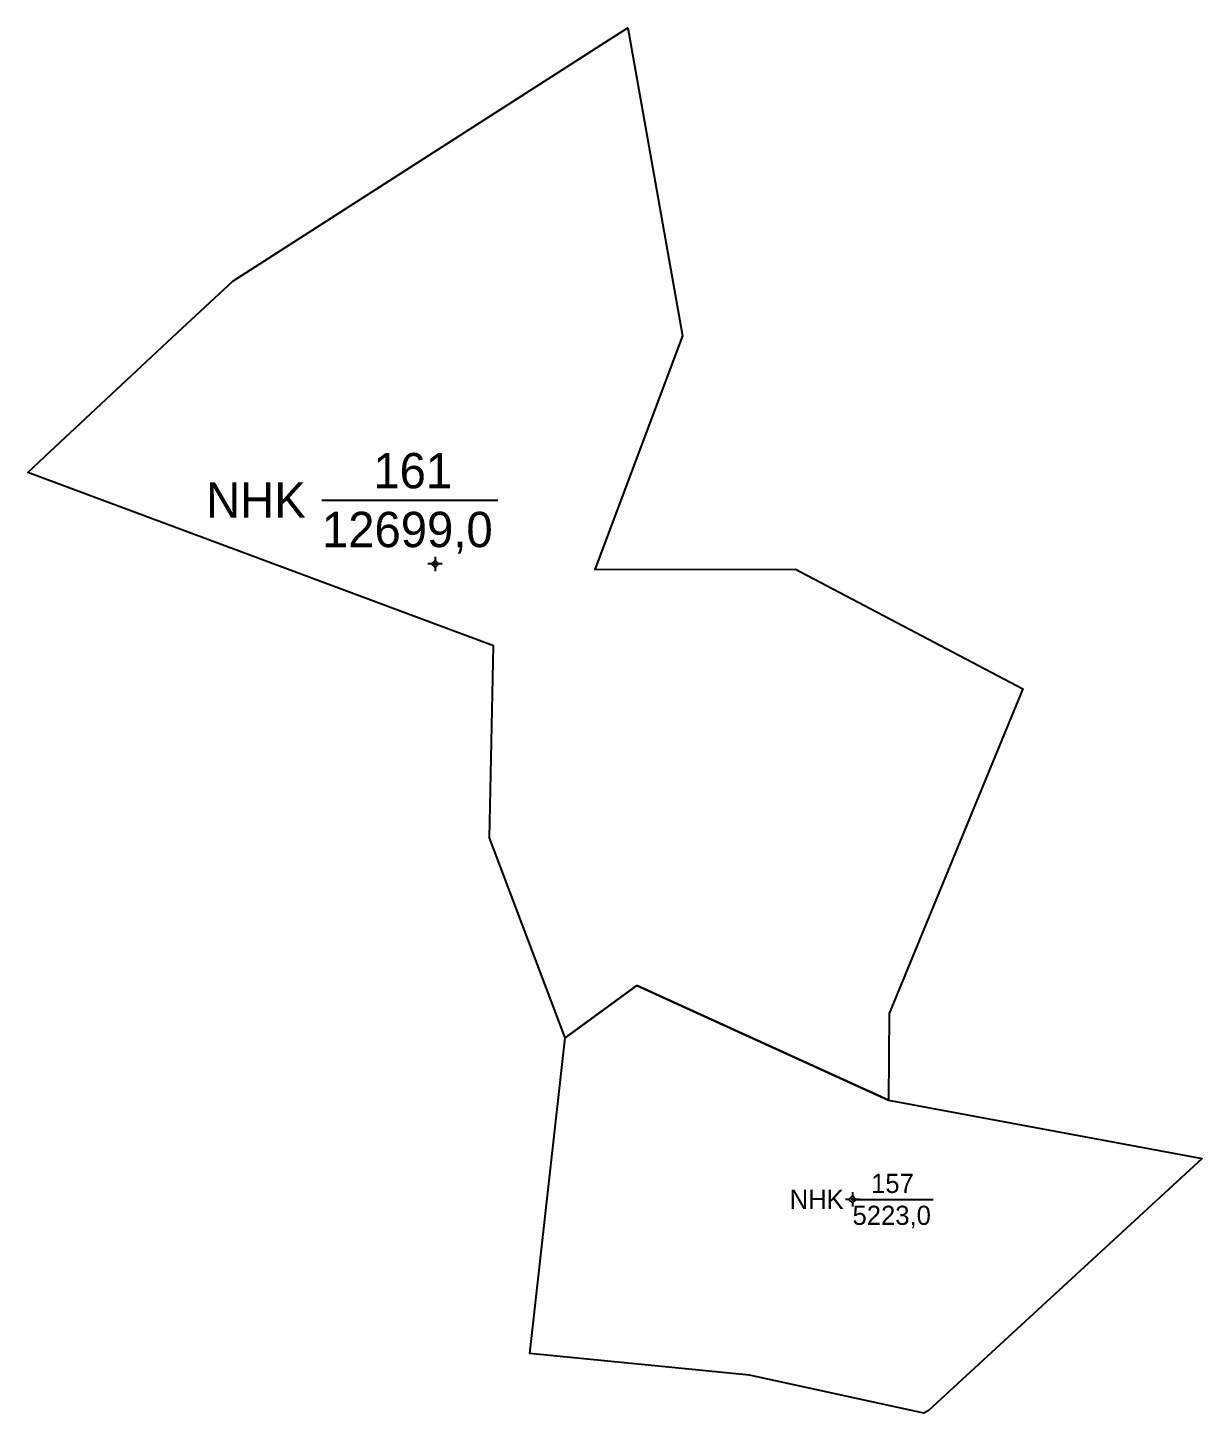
# Model space of a CAD drawing. Extents: x 546475 to 549288, y 1824344 to 1826332.
# Drawn here: x 547117.7 to 547323.9, y 1826088.7 to 1826331.8 of the extents above; entities that cross this region are included whole.
import ezdxf

# ---------------------------------------------------------------- set-up
doc = ezdxf.new("R2010")
doc.units = 0
for name, color, linetype in [('Level 11', 7, 'Continuous'), ('Level 13', 7, 'Continuous'), ('Level 30', 7, 'Continuous')]:
    doc.layers.add(name, color=color, linetype=linetype)

msp = doc.modelspace()

# ---------------------------------------------------------------- linework, layer by layer
at = {"layer": 'Level 11'}
for p, q in [((547189.24, 1826238.97), (547189.24, 1826238.34)), ((547188.61, 1826237.72), (547187.99, 1826237.72)), ((547189.24, 1826238.34), (547188.61, 1826237.72)), ((547188.61, 1826237.72), (547189.24, 1826237.09)), ((547189.86, 1826237.72), (547189.24, 1826238.34)), ((547189.24, 1826237.09), (547189.86, 1826237.72)), ((547189.24, 1826237.09), (547189.24, 1826236.47)), ((547190.49, 1826237.72), (547189.86, 1826237.72)), ((547262.53, 1826126.82), (547261.91, 1826126.2)), ((547262.53, 1826127.45), (547262.53, 1826126.82)), ((547263.16, 1826126.2), (547262.53, 1826126.82)), ((547261.91, 1826126.2), (547261.28, 1826126.2)), ((547261.91, 1826126.2), (547262.53, 1826125.57)), ((547262.53, 1826125.57), (547263.16, 1826126.2)), ((547262.53, 1826125.57), (547262.53, 1826124.95)), ((547263.78, 1826126.2), (547263.16, 1826126.2))]:
    msp.add_line(p, q, dxfattribs=at)
for centre in [(547189.24, 1826237.72), (547262.53, 1826126.2)]:
    msp.add_circle(centre, 0.15, dxfattribs=at)
at = {"layer": 'Level 13'}
for p, q in [((547169.38, 1826248.93), (547200.27, 1826248.93)), ((547262.53, 1826126.2), (547276.67, 1826126.2))]:
    msp.add_line(p, q, dxfattribs=at)
at = {"layer": 'Level 30'}
for points in [[(547212.08, 1826154.55), (547198.78, 1826189.64), (547199.48, 1826223.35), (547117.72, 1826253.77), (547120.72, 1826256.57), (547144.02, 1826278.31), (547153.72, 1826287.37), (547185.08, 1826307.47), (547219.89, 1826329.78), (547223.08, 1826331.83), (547232.67, 1826277.73), (547217.28, 1826236.77), (547252.5, 1826236.82), (547292.43, 1826215.79), (547268.95, 1826158.83), (547268.85, 1826143.61), (547224.64, 1826163.76)], [(547268.85, 1826143.61), (547323.94, 1826133.36), (547275.8, 1826089.08), (547275.06, 1826088.66), (547270.47, 1826089.66), (547244.45, 1826095.35), (547205.86, 1826099.12), (547212.08, 1826154.55), (547224.64, 1826163.76)]]:
    msp.add_lwpolyline(points, close=True, dxfattribs=at)

# ---------------------------------------------------------------- texts
at = {"layer": 'Level 13'}
for s, height, p in [('161', 6.202, (547178.4, 1826250.99)), ('NHK', 6.202, (547149.03, 1826245.83)), ('12699,0', 6.202, (547169.38, 1826240.66)), ('157', 3.364, (547265.79, 1826127.32)), ('NHK', 3.364, (547251.49, 1826124.52)), ('5223,0', 3.364, (547262.53, 1826121.72))]:
    msp.add_text(s, height=height, dxfattribs=at).set_placement(p)

doc.saveas('drawing.dxf')
